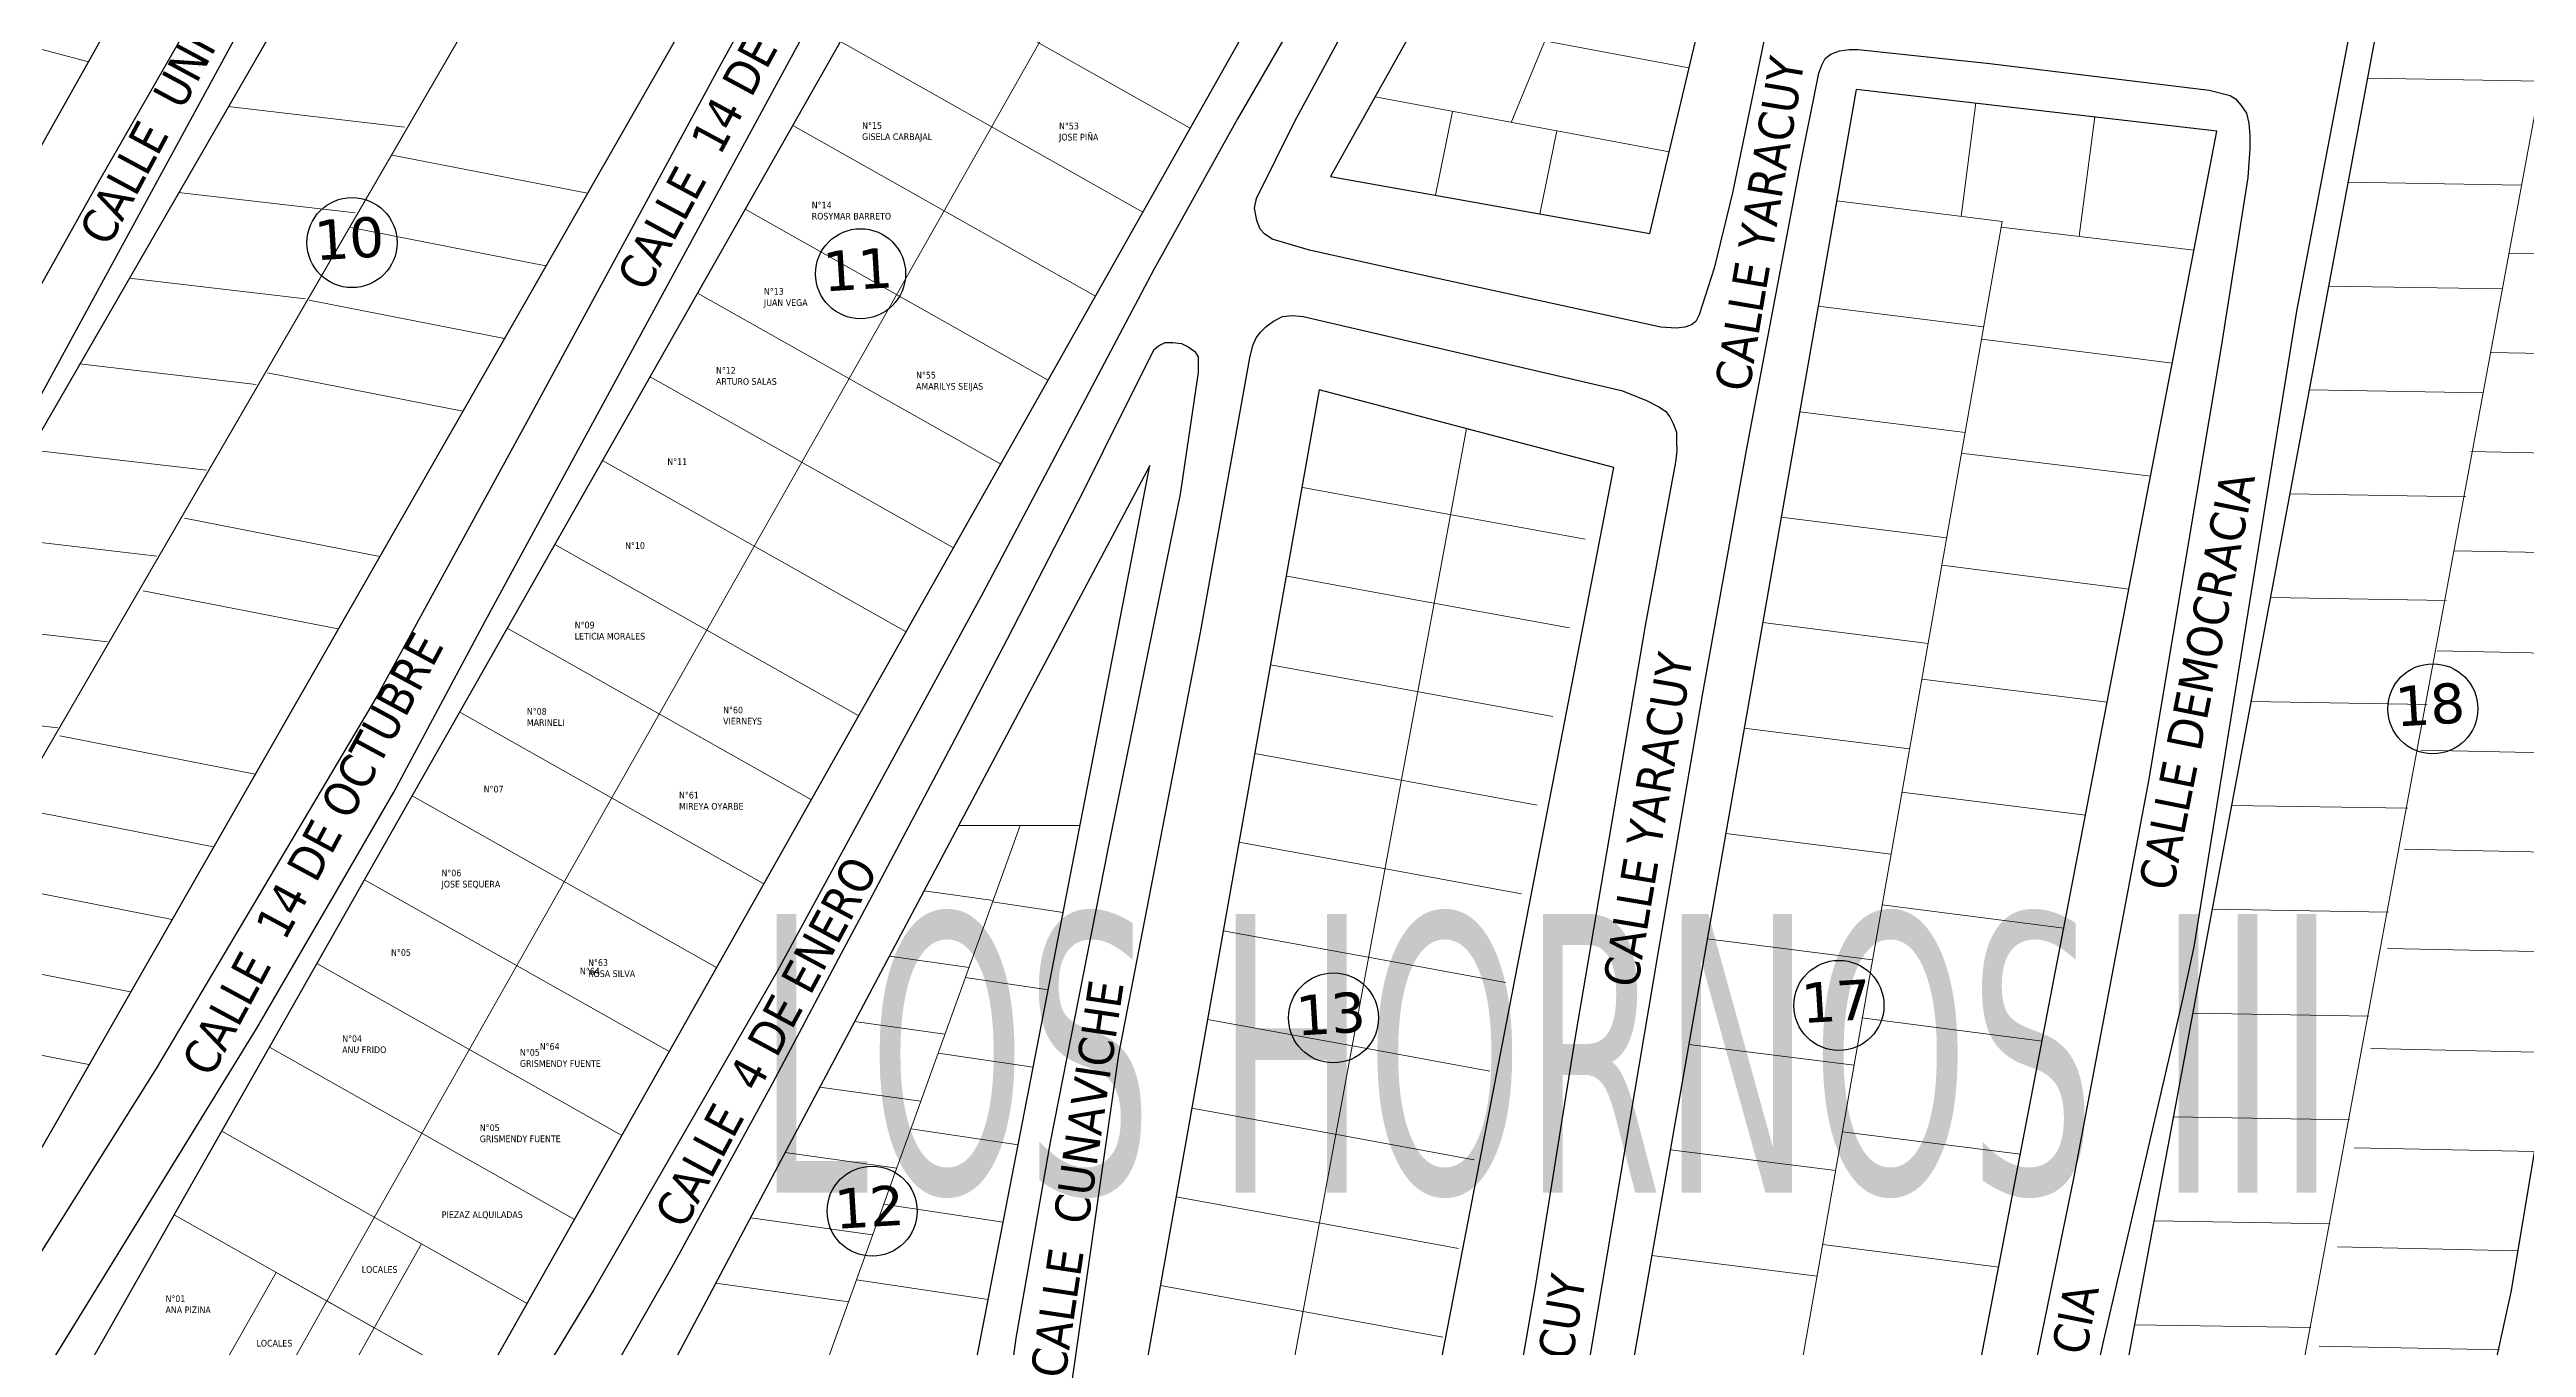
# Model space of a CAD drawing. Header units: metres. Extents: x 2 to 659295185, y -28 to 1124222152.
# Drawn here: x 657263.9 to 657511.4, y 1122765.7 to 1122895.5 of the extents above; entities that cross this region are included whole.
import ezdxf

# ---------------------------------------------------------------- set-up
doc = ezdxf.new("R2010")
doc.units = ezdxf.units.M
doc.header["$MEASUREMENT"] = 0
for name, color, linetype in [('CALLES', 1, 'CONTINUOUS'), ('CERCA', 7, 'CONTINUOUS'), ('Cota', 3, 'CONTINUOUS'), ('MANZANA', 30, 'CONTINUOUS'), ('Numero de manzana', 6, 'CONTINUOUS'), ('Parcelas', 140, 'CONTINUOUS'), ('TEXTOS', 7, 'CONTINUOUS')]:
    doc.layers.add(name, color=color, linetype=linetype)
doc.layers.add('PARCELA', color=140, linetype='CONTINUOUS', lineweight=40)
doc.styles.add('ROMAN', font='verdana.ttf')
doc.styles.get("Standard").update_dxf_attribs({"font": 'tahoma.ttf'})

msp = doc.modelspace()

# ---------------------------------------------------------------- linework, layer by layer
at = {"layer": 'CERCA', "lineweight": 0}
for p, q in [((657230.0821, 1122767.7227), (657406.2547, 1123071.5271)), ((657482.074, 1122726.2097), (657539.6508, 1123037.6055)), ((657409.9157, 1122888.1896), (657433.3826, 1122945.0612)), ((657267.7608, 1122894.247), (657251.8045, 1122898.4861)), ((657400.7524, 1122898.6599), (657427.6896, 1122893.6235)), ((657396.3183, 1122890.7319), (657425.6999, 1122885.2385)), ((657495.4848, 1122892.5905), (657512.7848, 1122892.3047)), ((657281.7311, 1122889.765), (657299.3599, 1122887.7089)), ((657402.3616, 1122880.9044), (657404.0624, 1122889.284)), ((657456.3507, 1122890.1287), (657454.8729, 1122878.7916)), ((657468.2264, 1122888.737), (657466.6704, 1122876.7998)), ((657412.7835, 1122879.0186), (657414.472, 1122887.3378)), ((657298.1241, 1122884.9238), (657317.6253, 1122881.0968)), ((657276.7821, 1122881.1908), (657294.411, 1122879.1347)), ((657442.4539, 1122880.3494), (657458.9739, 1122878.2772)), ((657493.5455, 1122882.2101), (657510.8654, 1122881.924)), ((657433.1103, 1122730.7268), (657458.967, 1122878.278)), ((657293.9741, 1122877.6673), (657313.4753, 1122873.8403)), ((657458.8709, 1122877.7296), (657478.1602, 1122875.4301)), ((657509.6036, 1122875.0998), (657527.1556, 1122874.7337)), ((657271.8331, 1122872.6165), (657289.462, 1122870.5604)), ((657289.8241, 1122870.4109), (657309.3253, 1122866.5838)), ((657491.6062, 1122871.8297), (657508.946, 1122871.5432)), ((657440.6064, 1122869.8101), (657457.1264, 1122867.7379)), ((657456.9503, 1122866.504), (657475.9918, 1122864.1364)), ((657266.8841, 1122864.0423), (657284.513, 1122861.9862)), ((657285.6742, 1122863.1544), (657305.1753, 1122859.3274)), ((657507.7717, 1122865.1919), (657525.4937, 1122864.8222)), ((657489.6669, 1122861.4493), (657507.0266, 1122861.1625)), ((657438.759, 1122859.2708), (657455.279, 1122857.1986)), ((657384.2064, 1122742.7937), (657405.4647, 1122857.5827)), ((657261.9352, 1122855.468), (657279.5641, 1122853.4119)), ((657454.8886, 1122855.1307), (657473.8234, 1122852.8427)), ((657505.8021, 1122855.2869), (657523.8318, 1122854.9108)), ((657389.1073, 1122851.687), (657403.2134, 1122849.1073)), ((657487.7277, 1122851.0689), (657505.3259, 1122850.7781)), ((657277.3742, 1122848.6414), (657296.8754, 1122844.8144)), ((657403.2134, 1122849.1073), (657417.3194, 1122846.5276)), ((657436.9116, 1122848.7315), (657453.4316, 1122846.6593)), ((657256.9862, 1122846.8938), (657274.6151, 1122844.8377)), ((657453.0001, 1122843.9295), (657471.655, 1122841.549)), ((657504.1402, 1122845.3755), (657522.1699, 1122844.9994)), ((657273.2242, 1122841.385), (657292.7254, 1122837.5579)), ((657387.5373, 1122842.825), (657401.6434, 1122840.2453)), ((657252.0372, 1122838.3195), (657269.6661, 1122836.2634)), ((657401.6434, 1122840.2453), (657415.7494, 1122837.6656)), ((657485.7884, 1122840.6885), (657503.3867, 1122840.3977)), ((657435.0641, 1122838.1922), (657451.5841, 1122836.1199)), ((657385.8693, 1122833.981), (657399.9753, 1122831.4013)), ((657502.4617, 1122835.3652), (657520.4914, 1122834.9891)), ((657399.9753, 1122831.4013), (657414.0814, 1122828.8216)), ((657450.9817, 1122832.545), (657469.4866, 1122830.2553)), ((657247.0883, 1122829.7453), (657264.7172, 1122827.6892)), ((657483.8491, 1122830.3081), (657501.4474, 1122830.0173)), ((657264.9243, 1122826.872), (657284.4254, 1122823.045)), ((657433.2167, 1122827.6529), (657449.7367, 1122825.5806)), ((657384.2993, 1122825.119), (657398.4053, 1122822.5393)), ((657500.7998, 1122825.4538), (657518.8295, 1122825.0777)), ((657398.4053, 1122822.5393), (657412.5114, 1122819.9596)), ((657448.9706, 1122821.2335), (657467.3182, 1122818.9615)), ((657260.7743, 1122819.6155), (657280.2755, 1122815.7885)), ((657481.9099, 1122819.9277), (657499.5081, 1122819.6369)), ((657336.3897, 1122749.9806), (657360.8579, 1122817.9028)), ((657354.7608, 1122817.9028), (657366.8417, 1122817.9028)), ((657382.7293, 1122816.257), (657396.8353, 1122813.6773)), ((657431.3693, 1122817.1136), (657447.8893, 1122815.0413)), ((657396.8353, 1122813.6773), (657410.9414, 1122811.0975)), ((657499.1379, 1122815.5424), (657517.1676, 1122815.1663)), ((657256.6243, 1122812.3591), (657276.1255, 1122808.532)), ((657351.2643, 1122811.3848), (657358.1625, 1122810.4205)), ((657365.159, 1122809.2251), (657358.1096, 1122810.2738)), ((657446.9974, 1122809.9737), (657465.1499, 1122807.6678)), ((657479.9706, 1122809.5473), (657497.5689, 1122809.2565)), ((657381.1593, 1122807.395), (657395.2653, 1122804.8152)), ((657429.5218, 1122806.5743), (657446.0418, 1122804.502)), ((657252.4743, 1122805.1026), (657271.9755, 1122801.2756)), ((657347.7951, 1122804.8484), (657355.7544, 1122803.7358)), ((657395.2653, 1122804.8152), (657409.3714, 1122802.2355)), ((657497.4769, 1122805.6309), (657515.5066, 1122805.2548)), ((657363.6589, 1122801.4892), (657355.3883, 1122802.7196)), ((657444.9622, 1122798.6845), (657462.9815, 1122796.3741)), ((657478.0313, 1122799.1669), (657495.6296, 1122798.8761)), ((657248.3243, 1122797.8461), (657267.8255, 1122794.0191)), ((657344.3259, 1122798.312), (657353.3463, 1122797.0511)), ((657379.5893, 1122798.533), (657393.6953, 1122795.9532)), ((657362.1588, 1122793.7533), (657352.667, 1122795.1653)), ((657393.6953, 1122795.9532), (657407.8014, 1122793.3735)), ((657427.6744, 1122796.0349), (657444.1944, 1122793.9627)), ((657495.8079, 1122795.6191), (657513.8376, 1122795.243)), ((657340.8567, 1122791.7756), (657350.9382, 1122790.3663)), ((657378.0193, 1122789.6709), (657392.1253, 1122787.0912)), ((657476.0921, 1122788.7865), (657493.6903, 1122788.4957)), ((657360.6588, 1122786.0173), (657349.9457, 1122787.6111)), ((657392.1253, 1122787.0912), (657406.2314, 1122784.5115)), ((657443.0233, 1122787.2952), (657460.8131, 1122785.0804)), ((657337.3875, 1122785.2392), (657348.5301, 1122783.6816)), ((657425.827, 1122785.4956), (657442.347, 1122783.4234)), ((657494.1556, 1122785.7075), (657512.1853, 1122785.3314)), ((657359.1587, 1122778.2814), (657347.2244, 1122780.0569)), ((657376.4493, 1122780.8089), (657390.5553, 1122778.2292)), ((657333.9183, 1122778.7027), (657346.122, 1122776.9969)), ((657390.5553, 1122778.2292), (657404.6614, 1122775.6495)), ((657474.1528, 1122778.4061), (657491.751, 1122778.1153)), ((657423.9795, 1122774.9563), (657440.4995, 1122772.8841)), ((657441.0527, 1122776.0497), (657458.6447, 1122773.7867)), ((657492.4938, 1122775.796), (657510.5234, 1122775.4199)), ((657330.4491, 1122772.1663), (657343.7139, 1122770.3121)), ((657357.6586, 1122770.5455), (657344.503, 1122772.5027)), ((657374.8793, 1122771.9469), (657388.9853, 1122769.3672)), ((657388.9853, 1122769.3672), (657403.0914, 1122766.7875)), ((657472.2135, 1122768.0256), (657489.8118, 1122767.7349)), ((657490.6449, 1122765.8885), (657508.6746, 1122765.5124))]:
    msp.add_line(p, q, dxfattribs=at)
at = {"layer": 'MANZANA', "lineweight": -2}
for p, q in [((657388.2899, 1122888.2393), (657409.7044, 1122927.9313)), ((657292.5804, 1122923.6521), (657268.8736, 1122882.4005)), ((657488.4192, 1122869.3332), (657498.5946, 1122922.9023)), ((657396.074, 1122911.8345), (657382.592, 1122888.5493)), ((657258.7065, 1122853.0565), (657288.7048, 1122908.1553)), ((657336.3906, 1122903.9362), (657330.7422, 1122893.6282)), ((657436.9816, 1122905.0459), (657432.0423, 1122881.1408)), ((657307.4229, 1122838.3395), (657339.054, 1122896.6476)), ((657441.8467, 1122895.008), (657442.7207, 1122895.3379)), ((657442.7207, 1122895.3379), (657443.702, 1122895.4579)), ((657443.702, 1122895.4579), (657444.5843, 1122895.4579)), ((657444.5843, 1122895.4579), (657457.7364, 1122894.0782)), ((657330.7422, 1122893.6282), (657311.9334, 1122858.9253)), ((657438.7215, 1122883.4903), (657440.651, 1122893.1184)), ((657440.651, 1122893.1184), (657440.9726, 1122893.8982)), ((657440.9726, 1122893.8982), (657441.3024, 1122894.5581)), ((657441.3024, 1122894.5581), (657441.8467, 1122895.008)), ((657457.7364, 1122894.0782), (657479.6621, 1122891.4087)), ((657479.6621, 1122891.4087), (657481.7483, 1122890.8688)), ((657481.7483, 1122890.8688), (657482.3008, 1122890.5389)), ((657482.3008, 1122890.5389), (657482.8532, 1122889.879)), ((657382.592, 1122888.5493), (657374.2225, 1122873.4724)), ((657384.4886, 1122880.5909), (657388.2899, 1122888.2393)), ((657482.8532, 1122889.879), (657483.3975, 1122889.1092)), ((657483.3975, 1122889.1092), (657483.6284, 1122888.1094)), ((657483.6284, 1122888.1094), (657483.7355, 1122886.8896)), ((657483.7438, 1122885.5699), (657483.5376, 1122882.6905)), ((657483.7355, 1122886.8896), (657483.7438, 1122885.5699)), ((657433.4689, 1122855.596), (657438.7215, 1122883.4903)), ((657268.8736, 1122882.4005), (657248.3249, 1122845.708)), ((657384.2742, 1122879.6011), (657384.4886, 1122880.5909)), ((657432.0423, 1122881.1408), (657430.2118, 1122873.6023)), ((657483.5376, 1122882.6905), (657480.8742, 1122865.7539)), ((657384.4968, 1122878.3814), (657384.2742, 1122879.6011)), ((657384.8349, 1122877.5015), (657384.4968, 1122878.3814)), ((657385.2719, 1122877.0616), (657384.8349, 1122877.5015)), ((657386.0388, 1122876.5117), (657385.2719, 1122877.0616)), ((657389.7742, 1122875.422), (657386.0388, 1122876.5117)), ((657397.9953, 1122873.5723), (657389.7742, 1122875.422)), ((657374.2225, 1122873.4724), (657357.1618, 1122841.2089)), ((657424.8685, 1122867.7235), (657397.9953, 1122873.5723)), ((657430.2118, 1122873.6023), (657428.7028, 1122868.9533)), ((657385.4203, 1122867.7635), (657386.1872, 1122868.3234)), ((657386.1872, 1122868.3234), (657387.0613, 1122868.7733)), ((657387.0613, 1122868.7733), (657388.0508, 1122868.8833)), ((657388.0508, 1122868.8833), (657389.1475, 1122868.7833)), ((657389.1475, 1122868.7833), (657420.9517, 1122861.4048)), ((657427.9359, 1122867.9535), (657427.2845, 1122867.7335)), ((657428.3729, 1122868.2934), (657427.9359, 1122867.9535)), ((657428.7028, 1122868.9533), (657428.3729, 1122868.2934)), ((657478.1778, 1122805.7961), (657488.4192, 1122869.3332)), ((657371.1056, 1122859.1853), (657374.2555, 1122865.504)), ((657374.2555, 1122865.504), (657374.6925, 1122865.8439)), ((657374.6925, 1122865.8439), (657375.3522, 1122866.1738)), ((657375.3522, 1122866.1738), (657376.119, 1122866.1738)), ((657376.119, 1122866.1738), (657376.9931, 1122866.0739)), ((657376.9931, 1122866.0739), (657377.6528, 1122865.7439)), ((657377.6528, 1122865.7439), (657378.3124, 1122865.304)), ((657383.7959, 1122864.6641), (657384.1175, 1122865.8839)), ((657384.1175, 1122865.8839), (657384.4391, 1122866.6537)), ((657384.4391, 1122866.6537), (657384.8761, 1122867.2136)), ((657384.8761, 1122867.2136), (657385.4203, 1122867.7635)), ((657426.4022, 1122867.6135), (657424.8685, 1122867.7235)), ((657427.2845, 1122867.7335), (657426.4022, 1122867.6135)), ((657480.8742, 1122865.7539), (657473.6179, 1122822.3728)), ((657378.6505, 1122863.2044), (657376.8364, 1122851.0269)), ((657378.3124, 1122865.304), (657378.6423, 1122864.7541)), ((657378.6423, 1122864.7541), (657378.6423, 1122864.0843)), ((657378.6423, 1122864.0843), (657378.6505, 1122863.2044)), ((657378.8731, 1122837.2097), (657383.7959, 1122864.6641)), ((657420.9517, 1122861.4048), (657423.3677, 1122860.415)), ((657311.9334, 1122858.9253), (657296.6126, 1122830.881)), ((657367.3042, 1122851.5368), (657371.1056, 1122859.1853)), ((657423.3677, 1122860.415), (657424.6871, 1122859.7551)), ((657424.6871, 1122859.7551), (657425.3467, 1122859.3152)), ((657425.3467, 1122859.3152), (657425.7838, 1122858.7653)), ((657425.7838, 1122858.7653), (657426.1218, 1122858.1055)), ((657426.1218, 1122858.1055), (657426.4517, 1122857.2257)), ((657426.4517, 1122857.2257), (657426.4517, 1122856.3358)), ((657426.4517, 1122856.3358), (657426.4599, 1122855.346)), ((657429.0903, 1122831.131), (657433.4689, 1122855.596)), ((657426.3527, 1122854.2363), (657423.3595, 1122838.0696)), ((657426.4599, 1122855.346), (657426.3527, 1122854.2363)), ((657359.5944, 1122836.5799), (657367.3042, 1122851.5368)), ((657376.8364, 1122851.0269), (657375.4429, 1122844.1683)), ((657375.4429, 1122844.1683), (657369.6543, 1122815.7141)), ((657357.1618, 1122841.2089), (657336.6132, 1122803.4066)), ((657298.2948, 1122821.263), (657307.4229, 1122838.3395)), ((657354.0532, 1122825.932), (657359.5944, 1122836.5799)), ((657370.7345, 1122795.0383), (657378.8731, 1122837.2097)), ((657423.3595, 1122838.0696), (657416.3093, 1122796.788)), ((657296.6126, 1122830.881), (657274.5302, 1122793.6186)), ((657424.5964, 1122805.1163), (657429.0903, 1122831.131)), ((657346.1124, 1122810.9651), (657354.0532, 1122825.932)), ((657293.2895, 1122812.6147), (657298.2948, 1122821.263)), ((657473.6179, 1122822.3728), (657466.1224, 1122782.6308)), ((657369.6543, 1122815.7141), (657363.8657, 1122786.2701)), ((657284.5902, 1122797.6478), (657293.2895, 1122812.6147)), ((657342.7481, 1122804.6464), (657346.1124, 1122810.9651)), ((657336.1184, 1122792.1189), (657342.7481, 1122804.6464)), ((657417.6616, 1122763.8347), (657424.5964, 1122805.1163)), ((657476.9987, 1122800.3772), (657478.1778, 1122805.7961)), ((657336.6132, 1122803.4066), (657318.2415, 1122771.4731)), ((657469.1486, 1122766.4941), (657476.9987, 1122800.3772)), ((657264.3549, 1122764.7045), (657284.5902, 1122797.6478)), ((657416.3093, 1122796.788), (657412.3678, 1122771.993)), ((657364.9954, 1122754.8665), (657370.7345, 1122795.0383)), ((657274.5302, 1122793.6186), (657260.603, 1122771.4331)), ((657326.2234, 1122774.0526), (657336.1184, 1122792.1189)), ((657363.8657, 1122786.2701), (657360.4437, 1122766.6841)), ((657466.1224, 1122782.6308), (657461.6119, 1122760.7153)), ((657314.0443, 1122752.7569), (657326.2234, 1122774.0526)), ((657318.2415, 1122771.4731), (657306.4911, 1122752.0671)), ((657412.3678, 1122771.993), (657409.0529, 1122752.9569)), ((657360.4437, 1122766.6841), (657358.3245, 1122751.0773)), ((657466.1389, 1122753.2168), (657469.1486, 1122766.4941))]:
    msp.add_line(p, q, dxfattribs=at)
at = {"layer": 'Numero de manzana', "lineweight": -2}
for centre in [(657294.1064, 1122876.1692), (657344.9147, 1122873.0613), (657344.9147, 1122873.0613), (657502.0129, 1122829.5783), (657442.6723, 1122799.9352), (657392.1739, 1122798.6904), (657346.0753, 1122779.3716)]:
    msp.add_circle(centre, 4.5001, dxfattribs=at)
at = {"layer": 'PARCELA', "lineweight": 0}
for p, q in [((657448.1296, 1123046.9929), (657291.5995, 1122770.3888)), ((657377.8535, 1122887.5982), (657347.6558, 1122904.632)), ((657342.9014, 1122896.2563), (657373.1218, 1122879.2097)), ((657338.147, 1122887.8806), (657333.3926, 1122879.5049)), ((657368.3901, 1122870.8212), (657338.147, 1122887.8806)), ((657333.3926, 1122879.5049), (657328.6382, 1122871.1292)), ((657328.6382, 1122871.1292), (657333.3926, 1122879.5049)), ((657333.3926, 1122879.5049), (657363.6584, 1122862.4327)), ((657358.9267, 1122854.0442), (657328.6382, 1122871.1292)), ((657323.8838, 1122862.7535), (657354.195, 1122845.6557)), ((657319.1294, 1122854.3778), (657314.375, 1122846.0022)), ((657349.4633, 1122837.2672), (657319.1294, 1122854.3778)), ((657314.375, 1122846.0022), (657344.7316, 1122828.8787)), ((657309.6206, 1122837.6265), (657304.8662, 1122829.2508)), ((657339.9999, 1122820.4902), (657309.6206, 1122837.6265)), ((657304.8662, 1122829.2508), (657335.2682, 1122812.1017)), ((657330.5365, 1122803.7132), (657300.1118, 1122820.8751)), ((657295.3574, 1122812.4994), (657325.8048, 1122795.3247)), ((657321.0731, 1122786.9362), (657290.603, 1122804.1237)), ((657316.3413, 1122778.5477), (657285.8486, 1122795.748)), ((657281.0942, 1122787.3723), (657311.6096, 1122770.1592)), ((657276.3397, 1122778.9964), (657306.8942, 1122761.7615)), ((657296.3255, 1122767.723), (657301.0573, 1122776.1115)), ((657279.4845, 1122760.8592), (657286.5151, 1122773.2568)), ((657306.8779, 1122761.7707), (657286.5151, 1122773.2568)), ((657291.6032, 1122770.3954), (657285.4619, 1122759.4722)), ((657296.3255, 1122767.723), (657291.6032, 1122770.3954)), ((657291.0641, 1122758.3954), (657296.3255, 1122767.723))]:
    msp.add_line(p, q, dxfattribs=at)
at = {"layer": 'Parcelas', "lineweight": -3}
for points in [[(657168.2049, 1122783.2503), (657200.5358, 1122774.645), (657374.0994, 1123083.4374), (657348.9465, 1123099.4304), (657168.2049, 1122783.2503)], [(657212.4455, 1122769.7256), (657247.2525, 1122765.7729), (657256.5068, 1122774.2277), (657421.8542, 1123063.3469), (657391.1992, 1123079.422), (657212.4455, 1122769.7256)], [(657267.4815, 1122763.4061), (657303.4905, 1122755.7653), (657463.0242, 1123038.5913), (657433.2349, 1123055.3945), (657267.4815, 1122763.4061)], [(657267.4815, 1122763.4061), (657303.4905, 1122755.7653), (657463.0242, 1123038.5913), (657433.2349, 1123055.3945), (657267.4815, 1122763.4061)], [(657267.4815, 1122763.4061), (657303.4905, 1122755.7653), (657463.0242, 1123038.5913), (657433.2349, 1123055.3945), (657267.4815, 1122763.4061)], [(657547.8855, 1123037.0032), (657522.8067, 1123038.8376), (657464.4564, 1122726.504), (657499.7073, 1122725.9151), (657505.0957, 1122749.709), (657509.8304, 1122771.2628), (657513.9909, 1122796.2205), (657554.3125, 1123036.696), (657547.8855, 1123037.0032)], [(657391.8666, 1122882.7723), (657423.7674, 1122877.0947), (657449.6173, 1122986.0291), (657391.8666, 1122882.7723)], [(657416.5898, 1122732.7991), (657449.9712, 1122728.6118), (657480.4384, 1122887.2963), (657444.4056, 1122891.4836), (657416.5898, 1122732.7991)], [(657390.7394, 1122861.471), (657370.1693, 1122745.3609), (657398.2586, 1122740.2237), (657420.1932, 1122853.6934), (657390.7394, 1122861.471)], [(657320.0415, 1122752.5571), (657353.1584, 1122747.3378), (657373.8176, 1122853.8781), (657320.0415, 1122752.5571)]]:
    msp.add_lwpolyline(points, dxfattribs=at)

# ---------------------------------------------------------------- texts
at = {"layer": 'CALLES', "color": 0}
for s, rotation, p in [('CALLE  14 DE OCTUBRE', 61.661424, (657323.4972, 1122871.0911)), ('CALLE  UNION', 61.661424, (657269.76, 1122875.6258)), ('CALLE YARACUY', 80.48949, (657433.6797, 1122861.145)), ('CALLE DEMOCRACIA', 78.766821, (657476.0193, 1122811.2502)), ('CALLE  14 DE OCTUBRE', 61.661424, (657280.0103, 1122792.6011)), ('CALLE YARACUY', 80.48949, (657422.5252, 1122801.5856)), ('CALLE  4 DE ENERO', 61.661424, (657327.2673, 1122777.4368)), ('CALLE  CUNAVICHE', 81.522184, (657365.3292, 1122762.5536)), ('CALLE YARACUY', 80.48949, (657411.8321, 1122739.4599)), ('CALLE DEMOCRACIA', 78.766821, (657460.4223, 1122730.1308))]:
    msp.add_text(s, height=3.5001, rotation=rotation, dxfattribs=at).set_placement(p)
at = {"layer": 'Cota', "lineweight": 0, "attachment_point": 1}
for s, width, insert, char_height in [('N°15\\PGISELA CARBAJAL', 8.591416, (657345.074, 1122888.2022), 0.667156), ('N°53 \\PJOSE PIÑA', 5.749836, (657364.748, 1122888.1574), 0.66716), ('N°14\\PROSYMAR BARRETO', 9.906599, (657340.0381, 1122880.2572), 0.667156), ('N°13\\PJUAN VEGA', 8.021657, (657335.2596, 1122871.6254), 0.66716), ('N°12\\PARTURO SALAS', 8.988083, (657330.4712, 1122863.7379), 0.667156), ('N°55\\PAMARILYS SEIJAS', 8.424376, (657350.4638, 1122863.2571), 0.667156), ('N°11', 5.749836, (657325.6097, 1122854.6125), 0.66716), ('N°10', 5.749836, (657321.3883, 1122846.2269), 0.66716), ('N°09\\PLETICIA MORALES', 8.175688, (657316.3523, 1122838.2819), 0.667156), ('N°08\\PMARINELI ', 8.503891, (657311.5739, 1122829.6501), 0.66716), ('N°60\\PVIERNEYS', 5.749836, (657331.1843, 1122829.7896), 0.66716), ('N°07', 5.749836, (657307.2628, 1122821.8866), 0.66716), ('N°61\\PMIREYA OYARBE', 7.75579, (657326.7781, 1122821.2818), 0.667156), ('N°06\\PJOSE SEQUERA', 7.25408, (657303.0413, 1122813.5011), 0.667156), ('N°05', 5.749836, (657298.0054, 1122805.5561), 0.66716), ('N°64', 5.749836, (657316.8758, 1122803.6929), 0.66716), ('N°63\\PROSA SILVA', 5.749836, (657317.6926, 1122804.5512), 0.66716), ('N°04\\PANU FRIDO', 5.749836, (657293.1209, 1122796.949), 0.66716), ('N°64', 5.749836, (657312.8614, 1122796.1655), 0.66716), ('N°05\\PGRISMENDY FUENTE', 9.536101, (657310.8855, 1122795.5734), 0.667156), ('N°05\\PGRISMENDY FUENTE', 9.536101, (657306.8711, 1122788.0461), 0.667156), ('PIEZAZ ALQUILADAS', 10.341858, (657303.0691, 1122779.3528), 0.667156), ('LOCALES', 3.577803, (657295.0733, 1122773.8786), 0.66716), ('N°01\\PANA PIZINA', 5.749836, (657275.4723, 1122770.9576), 0.66716), ('LOCALES', 3.577803, (657284.5572, 1122766.5102), 0.66716)]:
    msp.add_mtext_dynamic_manual_height_columns(s, width=width, gutter_width=9.6186, heights=[0], dxfattribs=dict(at, insert=insert, char_height=char_height))
at = {"layer": 'Numero de manzana', "lineweight": -2, "style": 'ROMAN'}
for s, p in [('10', (657290.4588, 1122874.3926)), ('11', (657341.2671, 1122871.2847)), ('11', (657341.2671, 1122871.2847)), ('18', (657498.3652, 1122827.8017)), ('13', (657388.5262, 1122796.9138)), ('17', (657439.0246, 1122798.1586)), ('12', (657342.4277, 1122777.595))]:
    msp.add_text(s, height=4, rotation=3.491535, dxfattribs=at).set_placement(p)
at = {"layer": 'TEXTOS', "color": 0, "width": 0.607143}
msp.add_text('LOS HORNOS III', height=27.864328, dxfattribs=at).set_placement((657334.5886, 1122781.2169))

doc.saveas('drawing.dxf')
